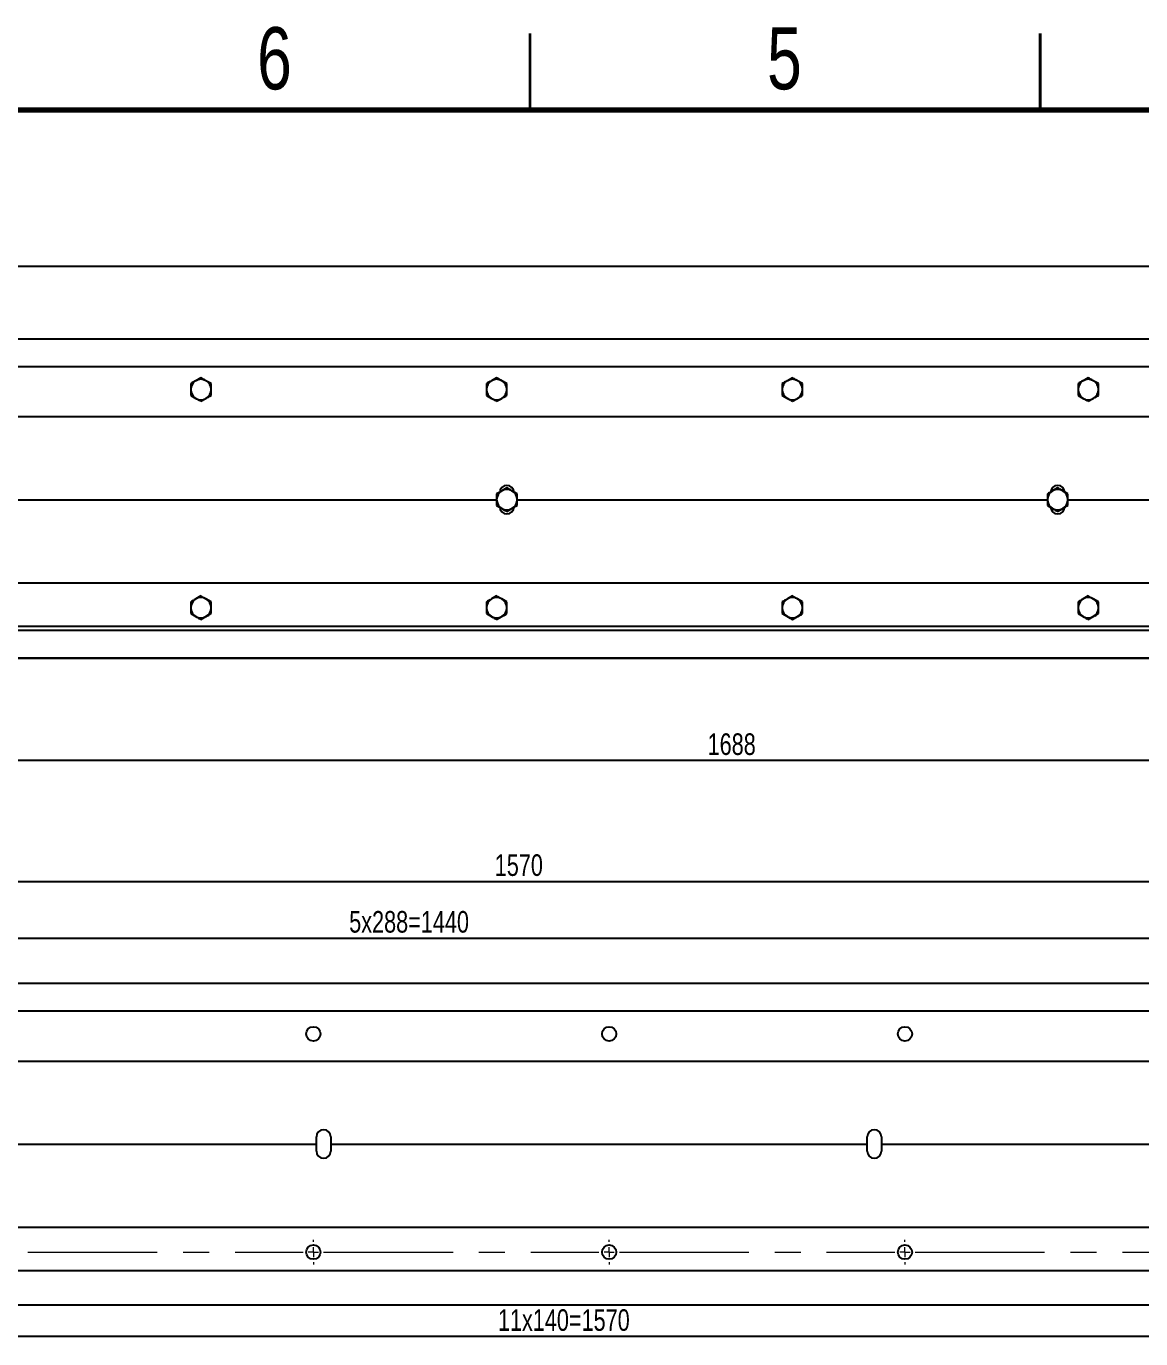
# Model space of a CAD drawing. Header units: millimetres. Extents: x -361 to 14022, y -1822 to 1455.
# Drawn here: x 3858.9 to 3968.2, y -169.1 to -40.4 of the extents above; entities that cross this region are included whole.
import ezdxf

# ---------------------------------------------------------------- set-up
doc = ezdxf.new("R2010")
doc.units = ezdxf.units.MM
doc.linetypes.add('CENTERX2', pattern=[20.32, 12.7, -2.54, 2.54, -2.54])
doc.styles.add('SLDTEXTSTYLE0', font='TXT', dxfattribs={"width": 0.75})
doc.dimstyles.new('SLDDIMSTYLE10', dxfattribs={"dimtxt": 2.116667, "dimasz": 1.5, "dimexe": 0, "dimexo": 0.0625, "dimgap": 0.529167, "dimtad": 1, "dimdec": 1, "dimlfac": 5, "dimrnd": 1e-09, "dimzin": 4, "dimdsep": 46, "dimtxsty": 'SLDTEXTSTYLE0', "dimsah": 1, "dimcen": 0.09, "dimadec": 0, "dimazin": 1, "dimtfac": 1, "dimtdec": 1, "dimtofl": 0, "dimtmove": 0, "dimatfit": 3, "dimfxl": 1, "dimfrac": 2, "dimtolj": 1, "dimtzin": 12, "dimarcsym": 0})

# ---------------------------------------------------------------- blocks, each defined once
blk = doc.blocks.new('*D157')
at = {"color": 0, "linetype": 'Continuous', "lineweight": -2, "transparency": 16777216}
for p, q in [((3786.02, -71.01), (3786.02, -63.93)), ((3787.52, -63.93), (4080.52, -63.93)), ((4082.02, -71.01), (4082.02, -63.93))]:
    blk.add_line(p, q, dxfattribs=at)
at = {"color": 0, "linetype": 'Continuous', "transparency": 16777216}
for points in [[(3787.52, -63.68), (3787.52, -64.18), (3786.02, -63.93)], [(4080.52, -63.68), (4080.52, -64.18), (4082.02, -63.93)]]:
    blk.add_solid(points, dxfattribs=at)
at = {"layer": 'Defpoints', "color": 0, "linetype": 'Continuous', "transparency": 16777216}
for p in [(4082.02, -63.93), (3786.02, -71.08), (4082.02, -71.08)]:
    blk.add_point(p, dxfattribs=at)
at = {"color": 0, "linetype": 'Continuous', "lineweight": 18, "transparency": 16777216, "insert": (4040.73, -61.29), "char_height": 2.117, "attachment_point": 2, "style": 'SLDTEXTSTYLE0'}
blk.add_mtext('\\A1;1570', dxfattribs=at)
blk = doc.blocks.new('*D159')
at = {"color": 0, "linetype": 'Continuous', "lineweight": -2, "transparency": 16777216}
for p, q in [((3775.62, -88.7), (3775.62, -112.39)), ((4092.42, -88.7), (4092.42, -112.39)), ((3777.12, -112.39), (4090.92, -112.39))]:
    blk.add_line(p, q, dxfattribs=at)
at = {"color": 0, "linetype": 'Continuous', "transparency": 16777216}
for points in [[(3777.12, -112.14), (3777.12, -112.64), (3775.62, -112.39)], [(4090.92, -112.14), (4090.92, -112.64), (4092.42, -112.39)]]:
    blk.add_solid(points, dxfattribs=at)
at = {"layer": 'Defpoints', "color": 0, "linetype": 'Continuous', "transparency": 16777216}
for p in [(3775.62, -88.63), (4092.42, -88.63), (4092.42, -112.39)]:
    blk.add_point(p, dxfattribs=at)
at = {"color": 0, "linetype": 'Continuous', "lineweight": 18, "transparency": 16777216, "insert": (3928.06, -109.75), "char_height": 2.117, "attachment_point": 2, "style": 'SLDTEXTSTYLE0'}
blk.add_mtext('\\A1;1688', dxfattribs=at)
blk = doc.blocks.new('*D160')
at = {"color": 0, "linetype": 'Continuous', "lineweight": -2, "transparency": 16777216}
for p, q in [((3768.04, -141.82), (3768.04, -124.26)), ((3769.54, -124.26), (4062.54, -124.26)), ((4064.04, -141.82), (4064.04, -124.26))]:
    blk.add_line(p, q, dxfattribs=at)
at = {"color": 0, "linetype": 'Continuous', "transparency": 16777216}
for points in [[(3769.54, -124.01), (3769.54, -124.51), (3768.04, -124.26)], [(4062.54, -124.01), (4062.54, -124.51), (4064.04, -124.26)]]:
    blk.add_solid(points, dxfattribs=at)
at = {"layer": 'Defpoints', "color": 0, "linetype": 'Continuous', "transparency": 16777216}
for p in [(4064.04, -124.26), (3768.04, -141.88), (4064.04, -141.88)]:
    blk.add_point(p, dxfattribs=at)
at = {"color": 0, "linetype": 'Continuous', "lineweight": 18, "transparency": 16777216, "insert": (3907.19, -121.61), "char_height": 2.117, "attachment_point": 2, "style": 'SLDTEXTSTYLE0'}
blk.add_mtext('\\A1;1570', dxfattribs=at)
blk = doc.blocks.new('*D161')
at = {"color": 0, "linetype": 'Continuous', "lineweight": -2, "transparency": 16777216}
for p, q in [((3771.04, -161.88), (3771.04, -168.86)), ((4061.04, -161.88), (4061.04, -168.86)), ((3772.54, -168.86), (4059.54, -168.86))]:
    blk.add_line(p, q, dxfattribs=at)
at = {"color": 0, "linetype": 'Continuous', "transparency": 16777216}
for points in [[(3772.54, -168.61), (3772.54, -169.11), (3771.04, -168.86)], [(4059.54, -168.61), (4059.54, -169.11), (4061.04, -168.86)]]:
    blk.add_solid(points, dxfattribs=at)
at = {"layer": 'Defpoints', "color": 0, "linetype": 'Continuous', "transparency": 16777216}
for p in [(3771.04, -161.82), (4061.04, -161.82), (4061.04, -168.86)]:
    blk.add_point(p, dxfattribs=at)
at = {"color": 0, "linetype": 'Continuous', "lineweight": 18, "transparency": 16777216, "insert": (3911.6, -166.22), "char_height": 2.1167, "attachment_point": 2, "style": 'SLDTEXTSTYLE0'}
blk.add_mtext('\\A1;11x140=1570', dxfattribs=at)
blk = doc.blocks.new('*D162')
at = {"color": 0, "linetype": 'Continuous', "lineweight": -2, "transparency": 16777216}
for p, q in [((3782.04, -149.26), (3782.04, -129.82)), ((3783.54, -129.82), (4048.54, -129.82)), ((4050.04, -149.26), (4050.04, -129.82))]:
    blk.add_line(p, q, dxfattribs=at)
at = {"color": 0, "linetype": 'Continuous', "transparency": 16777216}
for points in [[(3783.54, -129.57), (3783.54, -130.07), (3782.04, -129.82)], [(4048.54, -129.57), (4048.54, -130.07), (4050.04, -129.82)]]:
    blk.add_solid(points, dxfattribs=at)
at = {"layer": 'Defpoints', "color": 0, "linetype": 'Continuous', "transparency": 16777216}
for p in [(4050.04, -129.82), (3782.04, -149.32), (4050.04, -149.32)]:
    blk.add_point(p, dxfattribs=at)
at = {"color": 0, "linetype": 'Continuous', "lineweight": 18, "transparency": 16777216, "insert": (3896.43, -127.17), "char_height": 2.1167, "attachment_point": 2, "style": 'SLDTEXTSTYLE0'}
blk.add_mtext('\\A1;5x288=1440', dxfattribs=at)
blk = doc.blocks.new('SW_CENTERMARKSYMBOL_0')
at = {"color": 0, "linetype": 'CENTERX2', "lineweight": 0}
for p, q in [((-173, 0), (-146, 0)), ((-144, 0), (-117, 0)), ((-115, 0), (-88, 0)), ((-86, 0), (-59, 0))]:
    blk.add_line(p, q, dxfattribs=at)
at = {"color": 0, "linetype": 'Continuous', "lineweight": 0}
for p, q in [((-145, 0), (-145.5, 0)), ((-145, 1), (-145, 1.2)), ((-145, 0), (-145, 0.5)), ((-145, 0), (-145, -0.5)), ((-145, 0), (-144.5, 0)), ((-116, 0), (-116.5, 0)), ((-116, 1), (-116, 1.2)), ((-116, 0), (-116, 0.5)), ((-116, 0), (-116, -0.5)), ((-116, 0), (-115.5, 0)), ((-87, 0), (-87.5, 0)), ((-87, 1), (-87, 1.2)), ((-87, 0), (-87, 0.5)), ((-87, 0), (-87, -0.5)), ((-87, 0), (-86.5, 0)), ((-145, -1), (-145, -1.2)), ((-116, -1), (-116, -1.2)), ((-87, -1), (-87, -1.2))]:
    blk.add_line(p, q, dxfattribs=at)

msp = doc.modelspace()

# ---------------------------------------------------------------- linework, layer by layer
at = {"color": 7, "linetype": 'Continuous', "lineweight": 35}
for p, q in [((3908.293202, -48.616305), (3908.293202, -41.116305)), ((3958.293202, -41.116305), (3958.293202, -48.616305)), ((3958.293202, -48.616305), (3958.293202, -41.116305))]:
    msp.add_line(p, q, dxfattribs=at)
at = {"color": 7, "linetype": 'Continuous', "lineweight": 70}
msp.add_line((3758.293202, -48.616305), (4158.293202, -48.616305), dxfattribs=at)
at = {"color": 7, "linetype": 'Continuous', "lineweight": 25}
for p, q in [((3786.016991, -71.075814), (4082.016991, -71.075814)), ((3786.016991, -73.780407), (4082.016991, -73.780407)), ((3876.016991, -74.879296), (3875.516991, -75.167971)), ((3877.016991, -75.456646), (3876.516991, -75.167971)), ((3905.016991, -74.879296), (3904.516991, -75.167971)), ((3906.016991, -75.456646), (3905.516991, -75.167971)), ((3934.016991, -74.879296), (3933.516991, -75.167971)), ((3935.016991, -75.456646), (3934.516991, -75.167971)), ((3963.016991, -74.879296), (3962.516991, -75.167971)), ((3964.016991, -75.456646), (3963.516991, -75.167971)), ((3875.016991, -76.611347), (3875.516991, -76.900022)), ((3876.016991, -77.188697), (3876.516991, -76.900022)), ((3904.016991, -76.611347), (3904.516991, -76.900022)), ((3905.016991, -77.188697), (3905.516991, -76.900022)), ((3933.016991, -76.611347), (3933.516991, -76.900022)), ((3934.016991, -77.188697), (3934.516991, -76.900022)), ((3962.016991, -76.611347), (3962.516991, -76.900022)), ((3963.016991, -77.188697), (3963.516991, -76.900022)), ((3786.016991, -78.693058), (4082.016991, -78.693058)), ((3906.016991, -85.679296), (3905.516991, -85.967971)), ((3907.016991, -86.256646), (3906.516991, -85.967971)), ((3960.016991, -85.679296), (3959.516991, -85.967971)), ((3961.016991, -86.256646), (3960.516991, -85.967971)), ((3853.016991, -86.833996), (3905.016991, -86.833996)), ((3905.016991, -87.411347), (3905.516991, -87.700022)), ((3907.016991, -86.833996), (3959.016991, -86.833996)), ((3959.016991, -87.411347), (3959.516991, -87.700022)), ((3961.016991, -86.833996), (4013.016991, -86.833996)), ((3906.016991, -87.988697), (3906.516991, -87.700022)), ((3960.016991, -87.988697), (3960.516991, -87.700022)), ((3786.016991, -94.974935), (4082.016991, -94.974935)), ((3876.016991, -96.279296), (3875.516991, -96.567971)), ((3905.016991, -96.279296), (3904.516991, -96.567971)), ((3934.016991, -96.279296), (3933.516991, -96.567971)), ((3963.016991, -96.279296), (3962.516991, -96.567971)), ((3877.016991, -96.856646), (3876.516991, -96.567971)), ((3906.016991, -96.856646), (3905.516991, -96.567971)), ((3935.016991, -96.856646), (3934.516991, -96.567971)), ((3964.016991, -96.856646), (3963.516991, -96.567971)), ((3875.016991, -98.011347), (3875.516991, -98.300022)), ((3876.016991, -98.588697), (3876.516991, -98.300022)), ((3904.016991, -98.011347), (3904.516991, -98.300022)), ((3905.016991, -98.588697), (3905.516991, -98.300022)), ((3933.016991, -98.011347), (3933.516991, -98.300022)), ((3934.016991, -98.588697), (3934.516991, -98.300022)), ((3962.016991, -98.011347), (3962.516991, -98.300022)), ((3963.016991, -98.588697), (3963.516991, -98.300022)), ((3786.016991, -99.233996), (4082.016991, -99.233996)), ((3786.016991, -99.633996), (4082.016991, -99.633996)), ((3786.016991, -102.338589), (4082.016991, -102.338589)), ((3786.016991, -102.392179), (4082.016991, -102.392179)), ((3768.044908, -134.260618), (4064.044912, -134.260618)), ((3768.044908, -136.965239), (4064.044912, -136.965239)), ((3768.044908, -141.877806), (4064.044912, -141.877806)), ((3834.744913, -150.019133), (3887.344916, -150.019133)), ((3887.344916, -150.019133), (3887.344916, -149.318754)), ((3887.344916, -150.718748), (3887.344916, -150.019133)), ((3888.744909, -149.318754), (3888.744909, -150.019133)), ((3888.744909, -150.019133), (3888.744909, -150.718748)), ((3888.744909, -150.019133), (3941.344912, -150.019133)), ((3941.344912, -150.019133), (3941.344912, -149.318754)), ((3941.344912, -150.718748), (3941.344912, -150.019133)), ((3942.744906, -149.318754), (3942.744906, -150.019133)), ((3942.744906, -150.019133), (3942.744906, -150.718748)), ((3942.744906, -150.019133), (3995.344914, -150.019133)), ((3768.044908, -158.159697), (4064.044912, -158.159697)), ((3768.044908, -162.419188), (4064.044912, -162.419188)), ((3768.044908, -165.777647), (4064.044912, -165.777647))]:
    msp.add_line(p, q, dxfattribs=at)
for centre in [(3887.044912, -139.218978), (3916.044912, -139.218978), (3945.044912, -139.218978), (3887.044912, -160.618978), (3916.044912, -160.618978), (3945.044912, -160.618978)]:
    msp.add_circle(centre, 0.7, dxfattribs=at)
for centre, radius, start, end in [((3876.016991, -76.033996), 1, 120, 180), ((3876.016991, -76.033996), 1, 60, 120), ((3876.016991, -76.033996), 1, 0, 60), ((3905.016991, -76.033996), 1, 120, 180), ((3905.016991, -76.033996), 1, 60, 120), ((3905.016991, -76.033996), 1, 0, 60), ((3934.016991, -76.033996), 1, 120, 180), ((3934.016991, -76.033996), 1, 60, 120), ((3934.016991, -76.033996), 1, 0, 60), ((3963.016991, -76.033996), 1, 120, 180), ((3963.016991, -76.033996), 1, 60, 120), ((3963.016991, -76.033996), 1, 0, 60), ((3876.016991, -76.033996), 1, 180, 240), ((3876.016991, -76.033996), 1, 240, 300), ((3876.016991, -76.033996), 1, 300, 0), ((3905.016991, -76.033996), 1, 180, 240), ((3905.016991, -76.033996), 1, 240, 300), ((3905.016991, -76.033996), 1, 300, 0), ((3934.016991, -76.033996), 1, 180, 240), ((3934.016991, -76.033996), 1, 240, 300), ((3934.016991, -76.033996), 1, 300, 0), ((3963.016991, -76.033996), 1, 180, 240), ((3963.016991, -76.033996), 1, 240, 300), ((3963.016991, -76.033996), 1, 300, 0), ((3906.016991, -86.833996), 1, 120, 180), ((3906.016991, -86.133996), 0.7, 0, 180), ((3906.016991, -86.833996), 1, 60, 120), ((3906.016991, -86.833996), 1, 360, 60), ((3960.016991, -86.833996), 1, 120, 180), ((3960.016991, -86.133996), 0.7, 0, 180), ((3960.016991, -86.833996), 1, 60, 120), ((3960.016991, -86.833996), 1, 360, 60), ((3906.016991, -86.833996), 1, 180, 240), ((3906.016991, -86.833996), 1, 300, 360), ((3960.016991, -86.833996), 1, 180, 240), ((3960.016991, -86.833996), 1, 300, 360), ((3906.016991, -87.533996), 0.7, 180, 0), ((3906.016991, -86.833996), 1, 240, 300), ((3960.016991, -87.533996), 0.7, 180, 0), ((3960.016991, -86.833996), 1, 240, 300), ((3876.016991, -97.433996), 1, 60, 120), ((3905.016991, -97.433996), 1, 60, 120), ((3934.016991, -97.433996), 1, 60, 120), ((3963.016991, -97.433996), 1, 60, 120), ((3876.016991, -97.433996), 1, 120, 180), ((3876.016991, -97.433996), 1, 180, 240), ((3876.016991, -97.433996), 1, 0, 60), ((3876.016991, -97.433996), 1, 300, 0), ((3905.016991, -97.433996), 1, 120, 180), ((3905.016991, -97.433996), 1, 180, 240), ((3905.016991, -97.433996), 1, 0, 60), ((3905.016991, -97.433996), 1, 300, 0), ((3934.016991, -97.433996), 1, 120, 180), ((3934.016991, -97.433996), 1, 180, 240), ((3934.016991, -97.433996), 1, 0, 60), ((3934.016991, -97.433996), 1, 300, 0), ((3963.016991, -97.433996), 1, 120, 180), ((3963.016991, -97.433996), 1, 180, 240), ((3963.016991, -97.433996), 1, 0, 60), ((3963.016991, -97.433996), 1, 300, 0), ((3876.016991, -97.433996), 1, 240, 300), ((3905.016991, -97.433996), 1, 240, 300), ((3934.016991, -97.433996), 1, 240, 300), ((3963.016991, -97.433996), 1, 240, 300), ((3888.044912, -149.318978), 0.7, 0, 180), ((3942.044912, -149.318978), 0.7, 0, 180), ((3888.044912, -150.718978), 0.7, 180, 0), ((3942.044912, -150.718978), 0.7, 180, 0)]:
    msp.add_arc(centre, radius, start, end, dxfattribs=at)
for points, knots in [([(3875.516991, -75.167971), (3875.505138, -75.174814), (3875.336294, -75.272296), (3875.170835, -75.367824), (3875.016991, -75.456646)], [0, 0, 0, 0, 0.0702005767, 1, 1, 1, 1]), ([(3875.016991, -75.456646), (3875.016991, -75.496312), (3875.016991, -75.684303), (3875.016991, -75.879772), (3875.016991, -76.033996)], [0, 0, 0, 0, 0.2110007622, 1, 1, 1, 1]), ([(3876.516991, -75.167971), (3876.505138, -75.161128), (3876.336294, -75.063645), (3876.170835, -74.968118), (3876.016991, -74.879296)], [0, 0, 0, 0, 0.0702005767, 1, 1, 1, 1]), ([(3877.016991, -76.033996), (3877.016991, -75.879772), (3877.016991, -75.684303), (3877.016991, -75.496312), (3877.016991, -75.456646)], [0, 0, 0, 0, 0.7889992378, 1, 1, 1, 1]), ([(3904.516991, -75.167971), (3904.505138, -75.174814), (3904.336294, -75.272296), (3904.170835, -75.367824), (3904.016991, -75.456646)], [0, 0, 0, 0, 0.0702005767, 1, 1, 1, 1]), ([(3904.016991, -75.456646), (3904.016991, -75.496312), (3904.016991, -75.684303), (3904.016991, -75.879772), (3904.016991, -76.033996)], [0, 0, 0, 0, 0.2110007622, 1, 1, 1, 1]), ([(3905.516991, -75.167971), (3905.505138, -75.161128), (3905.336294, -75.063645), (3905.170835, -74.968118), (3905.016991, -74.879296)], [0, 0, 0, 0, 0.0702005767, 1, 1, 1, 1]), ([(3906.016991, -76.033996), (3906.016991, -75.879772), (3906.016991, -75.684303), (3906.016991, -75.496312), (3906.016991, -75.456646)], [0, 0, 0, 0, 0.7889992378, 1, 1, 1, 1]), ([(3933.516991, -75.167971), (3933.505138, -75.174814), (3933.336294, -75.272296), (3933.170835, -75.367824), (3933.016991, -75.456646)], [0, 0, 0, 0, 0.0702005767, 1, 1, 1, 1]), ([(3933.016991, -75.456646), (3933.016991, -75.496312), (3933.016991, -75.684303), (3933.016991, -75.879772), (3933.016991, -76.033996)], [0, 0, 0, 0, 0.2110007622, 1, 1, 1, 1]), ([(3934.516991, -75.167971), (3934.505138, -75.161128), (3934.336294, -75.063645), (3934.170835, -74.968118), (3934.016991, -74.879296)], [0, 0, 0, 0, 0.0702005767, 1, 1, 1, 1]), ([(3935.016991, -76.033996), (3935.016991, -75.879772), (3935.016991, -75.684303), (3935.016991, -75.496312), (3935.016991, -75.456646)], [0, 0, 0, 0, 0.7889992378, 1, 1, 1, 1]), ([(3962.516991, -75.167971), (3962.505138, -75.174814), (3962.336294, -75.272296), (3962.170835, -75.367824), (3962.016991, -75.456646)], [0, 0, 0, 0, 0.0702005767, 1, 1, 1, 1]), ([(3962.016991, -75.456646), (3962.016991, -75.496312), (3962.016991, -75.684303), (3962.016991, -75.879772), (3962.016991, -76.033996)], [0, 0, 0, 0, 0.2110007622, 1, 1, 1, 1]), ([(3963.516991, -75.167971), (3963.505138, -75.161128), (3963.336294, -75.063645), (3963.170835, -74.968118), (3963.016991, -74.879296)], [0, 0, 0, 0, 0.0702005767, 1, 1, 1, 1]), ([(3964.016991, -76.033996), (3964.016991, -75.879772), (3964.016991, -75.684303), (3964.016991, -75.496312), (3964.016991, -75.456646)], [0, 0, 0, 0, 0.7889992378, 1, 1, 1, 1]), ([(3875.016991, -76.033996), (3875.016991, -76.07929), (3875.016991, -76.274648), (3875.016991, -76.465072), (3875.016991, -76.611347)], [0, 0, 0, 0, 0.2318492728, 1, 1, 1, 1]), ([(3875.516991, -76.900022), (3875.528844, -76.906865), (3875.697688, -77.004347), (3875.863147, -77.099875), (3876.016991, -77.188697)], [0, 0, 0, 0, 0.0702005767, 1, 1, 1, 1]), ([(3876.516991, -76.900022), (3876.528844, -76.893178), (3876.697688, -76.795696), (3876.863147, -76.700168), (3877.016991, -76.611347)], [0, 0, 0, 0, 0.0702005767, 1, 1, 1, 1]), ([(3877.016991, -76.611347), (3877.016991, -76.465072), (3877.016991, -76.274648), (3877.016991, -76.07929), (3877.016991, -76.033996)], [0, 0, 0, 0, 0.7681507272, 1, 1, 1, 1]), ([(3904.016991, -76.033996), (3904.016991, -76.07929), (3904.016991, -76.274648), (3904.016991, -76.465072), (3904.016991, -76.611347)], [0, 0, 0, 0, 0.2318492728, 1, 1, 1, 1]), ([(3904.516991, -76.900022), (3904.528844, -76.906865), (3904.697688, -77.004347), (3904.863147, -77.099875), (3905.016991, -77.188697)], [0, 0, 0, 0, 0.0702005767, 1, 1, 1, 1]), ([(3905.516991, -76.900022), (3905.528844, -76.893178), (3905.697688, -76.795696), (3905.863147, -76.700168), (3906.016991, -76.611347)], [0, 0, 0, 0, 0.0702005767, 1, 1, 1, 1]), ([(3906.016991, -76.611347), (3906.016991, -76.465072), (3906.016991, -76.274648), (3906.016991, -76.07929), (3906.016991, -76.033996)], [0, 0, 0, 0, 0.7681507272, 1, 1, 1, 1]), ([(3933.016991, -76.033996), (3933.016991, -76.07929), (3933.016991, -76.274648), (3933.016991, -76.465072), (3933.016991, -76.611347)], [0, 0, 0, 0, 0.2318492728, 1, 1, 1, 1]), ([(3933.516991, -76.900022), (3933.528844, -76.906865), (3933.697688, -77.004347), (3933.863147, -77.099875), (3934.016991, -77.188697)], [0, 0, 0, 0, 0.0702005767, 1, 1, 1, 1]), ([(3934.516991, -76.900022), (3934.528844, -76.893178), (3934.697688, -76.795696), (3934.863147, -76.700168), (3935.016991, -76.611347)], [0, 0, 0, 0, 0.0702005767, 1, 1, 1, 1]), ([(3935.016991, -76.611347), (3935.016991, -76.465072), (3935.016991, -76.274648), (3935.016991, -76.07929), (3935.016991, -76.033996)], [0, 0, 0, 0, 0.7681507272, 1, 1, 1, 1]), ([(3962.016991, -76.033996), (3962.016991, -76.07929), (3962.016991, -76.274648), (3962.016991, -76.465072), (3962.016991, -76.611347)], [0, 0, 0, 0, 0.2318492728, 1, 1, 1, 1]), ([(3962.516991, -76.900022), (3962.528844, -76.906865), (3962.697688, -77.004347), (3962.863147, -77.099875), (3963.016991, -77.188697)], [0, 0, 0, 0, 0.0702005767, 1, 1, 1, 1]), ([(3963.516991, -76.900022), (3963.528844, -76.893178), (3963.697688, -76.795696), (3963.863147, -76.700168), (3964.016991, -76.611347)], [0, 0, 0, 0, 0.0702005767, 1, 1, 1, 1]), ([(3964.016991, -76.611347), (3964.016991, -76.465072), (3964.016991, -76.274648), (3964.016991, -76.07929), (3964.016991, -76.033996)], [0, 0, 0, 0, 0.7681507272, 1, 1, 1, 1]), ([(3905.516991, -85.967971), (3905.505138, -85.974814), (3905.336294, -86.072296), (3905.170835, -86.167824), (3905.016991, -86.256646)], [0, 0, 0, 0, 0.0702005767, 1, 1, 1, 1]), ([(3906.516991, -85.967971), (3906.505138, -85.961128), (3906.336294, -85.863645), (3906.170835, -85.768118), (3906.016991, -85.679296)], [0, 0, 0, 0, 0.07020057671, 1, 1, 1, 1]), ([(3959.516991, -85.967971), (3959.505138, -85.974814), (3959.336294, -86.072296), (3959.170835, -86.167824), (3959.016991, -86.256646)], [0, 0, 0, 0, 0.0702005767, 1, 1, 1, 1]), ([(3960.516991, -85.967971), (3960.505138, -85.961128), (3960.336294, -85.863645), (3960.170835, -85.768118), (3960.016991, -85.679296)], [0, 0, 0, 0, 0.07020057671, 1, 1, 1, 1]), ([(3905.016991, -86.256646), (3905.016991, -86.296312), (3905.016991, -86.484303), (3905.016991, -86.679772), (3905.016991, -86.833996)], [0, 0, 0, 0, 0.2110007622, 1, 1, 1, 1]), ([(3905.016991, -86.833996), (3905.016991, -86.87929), (3905.016991, -87.074648), (3905.016991, -87.265072), (3905.016991, -87.411347)], [0, 0, 0, 0, 0.2318492728, 1, 1, 1, 1]), ([(3906.516991, -87.700022), (3906.528844, -87.693178), (3906.697688, -87.595696), (3906.863147, -87.500168), (3907.016991, -87.411347)], [0, 0, 0, 0, 0.0702005767, 1, 1, 1, 1]), ([(3907.016991, -86.833996), (3907.016991, -86.679772), (3907.016991, -86.484303), (3907.016991, -86.296312), (3907.016991, -86.256646)], [0, 0, 0, 0, 0.7889992377, 1, 1, 1, 1]), ([(3907.016991, -87.411347), (3907.016991, -87.265072), (3907.016991, -87.074648), (3907.016991, -86.87929), (3907.016991, -86.833996)], [0, 0, 0, 0, 0.7681507276, 1, 1, 1, 1]), ([(3959.016991, -86.256646), (3959.016991, -86.296312), (3959.016991, -86.484303), (3959.016991, -86.679772), (3959.016991, -86.833996)], [0, 0, 0, 0, 0.2110007622, 1, 1, 1, 1]), ([(3959.016991, -86.833996), (3959.016991, -86.87929), (3959.016991, -87.074648), (3959.016991, -87.265072), (3959.016991, -87.411347)], [0, 0, 0, 0, 0.2318492728, 1, 1, 1, 1]), ([(3960.516991, -87.700022), (3960.528844, -87.693178), (3960.697688, -87.595696), (3960.863147, -87.500168), (3961.016991, -87.411347)], [0, 0, 0, 0, 0.0702005767, 1, 1, 1, 1]), ([(3961.016991, -86.833996), (3961.016991, -86.679772), (3961.016991, -86.484303), (3961.016991, -86.296312), (3961.016991, -86.256646)], [0, 0, 0, 0, 0.7889992377, 1, 1, 1, 1]), ([(3961.016991, -87.411347), (3961.016991, -87.265072), (3961.016991, -87.074648), (3961.016991, -86.87929), (3961.016991, -86.833996)], [0, 0, 0, 0, 0.7681507276, 1, 1, 1, 1]), ([(3905.516991, -87.700022), (3905.528844, -87.706865), (3905.697688, -87.804347), (3905.863147, -87.899875), (3906.016991, -87.988697)], [0, 0, 0, 0, 0.0702005767, 1, 1, 1, 1]), ([(3959.516991, -87.700022), (3959.528844, -87.706865), (3959.697688, -87.804347), (3959.863147, -87.899875), (3960.016991, -87.988697)], [0, 0, 0, 0, 0.0702005767, 1, 1, 1, 1]), ([(3876.516991, -96.567971), (3876.505138, -96.561128), (3876.336294, -96.463645), (3876.170835, -96.368118), (3876.016991, -96.279296)], [0, 0, 0, 0, 0.0702005767, 1, 1, 1, 1]), ([(3905.516991, -96.567971), (3905.505138, -96.561128), (3905.336294, -96.463645), (3905.170835, -96.368118), (3905.016991, -96.279296)], [0, 0, 0, 0, 0.0702005767, 1, 1, 1, 1]), ([(3934.516991, -96.567971), (3934.505138, -96.561128), (3934.336294, -96.463645), (3934.170835, -96.368118), (3934.016991, -96.279296)], [0, 0, 0, 0, 0.0702005767, 1, 1, 1, 1]), ([(3963.516991, -96.567971), (3963.505138, -96.561128), (3963.336294, -96.463645), (3963.170835, -96.368118), (3963.016991, -96.279296)], [0, 0, 0, 0, 0.0702005767, 1, 1, 1, 1]), ([(3875.516991, -96.567971), (3875.505138, -96.574814), (3875.336294, -96.672296), (3875.170835, -96.767824), (3875.016991, -96.856646)], [0, 0, 0, 0, 0.0702005767, 1, 1, 1, 1]), ([(3875.016991, -96.856646), (3875.016991, -96.896312), (3875.016991, -97.084303), (3875.016991, -97.279772), (3875.016991, -97.433996)], [0, 0, 0, 0, 0.21100076219, 1, 1, 1, 1]), ([(3875.016991, -97.433996), (3875.016991, -97.47929), (3875.016991, -97.674648), (3875.016991, -97.865072), (3875.016991, -98.011347)], [0, 0, 0, 0, 0.2318492728, 1, 1, 1, 1]), ([(3877.016991, -97.433996), (3877.016991, -97.279772), (3877.016991, -97.084303), (3877.016991, -96.896312), (3877.016991, -96.856646)], [0, 0, 0, 0, 0.7889992378, 1, 1, 1, 1]), ([(3877.016991, -98.011347), (3877.016991, -97.865072), (3877.016991, -97.674648), (3877.016991, -97.47929), (3877.016991, -97.433996)], [0, 0, 0, 0, 0.7681507272, 1, 1, 1, 1]), ([(3904.516991, -96.567971), (3904.505138, -96.574814), (3904.336294, -96.672296), (3904.170835, -96.767824), (3904.016991, -96.856646)], [0, 0, 0, 0, 0.0702005767, 1, 1, 1, 1]), ([(3904.016991, -96.856646), (3904.016991, -96.896312), (3904.016991, -97.084303), (3904.016991, -97.279772), (3904.016991, -97.433996)], [0, 0, 0, 0, 0.21100076219, 1, 1, 1, 1]), ([(3904.016991, -97.433996), (3904.016991, -97.47929), (3904.016991, -97.674648), (3904.016991, -97.865072), (3904.016991, -98.011347)], [0, 0, 0, 0, 0.2318492728, 1, 1, 1, 1]), ([(3906.016991, -97.433996), (3906.016991, -97.279772), (3906.016991, -97.084303), (3906.016991, -96.896312), (3906.016991, -96.856646)], [0, 0, 0, 0, 0.7889992378, 1, 1, 1, 1]), ([(3906.016991, -98.011347), (3906.016991, -97.865072), (3906.016991, -97.674648), (3906.016991, -97.47929), (3906.016991, -97.433996)], [0, 0, 0, 0, 0.7681507272, 1, 1, 1, 1]), ([(3933.516991, -96.567971), (3933.505138, -96.574814), (3933.336294, -96.672296), (3933.170835, -96.767824), (3933.016991, -96.856646)], [0, 0, 0, 0, 0.0702005767, 1, 1, 1, 1]), ([(3933.016991, -96.856646), (3933.016991, -96.896312), (3933.016991, -97.084303), (3933.016991, -97.279772), (3933.016991, -97.433996)], [0, 0, 0, 0, 0.21100076219, 1, 1, 1, 1]), ([(3933.016991, -97.433996), (3933.016991, -97.47929), (3933.016991, -97.674648), (3933.016991, -97.865072), (3933.016991, -98.011347)], [0, 0, 0, 0, 0.2318492728, 1, 1, 1, 1]), ([(3935.016991, -97.433996), (3935.016991, -97.279772), (3935.016991, -97.084303), (3935.016991, -96.896312), (3935.016991, -96.856646)], [0, 0, 0, 0, 0.7889992378, 1, 1, 1, 1]), ([(3935.016991, -98.011347), (3935.016991, -97.865072), (3935.016991, -97.674648), (3935.016991, -97.47929), (3935.016991, -97.433996)], [0, 0, 0, 0, 0.7681507272, 1, 1, 1, 1]), ([(3962.516991, -96.567971), (3962.505138, -96.574814), (3962.336294, -96.672296), (3962.170835, -96.767824), (3962.016991, -96.856646)], [0, 0, 0, 0, 0.0702005767, 1, 1, 1, 1]), ([(3962.016991, -96.856646), (3962.016991, -96.896312), (3962.016991, -97.084303), (3962.016991, -97.279772), (3962.016991, -97.433996)], [0, 0, 0, 0, 0.21100076219, 1, 1, 1, 1]), ([(3962.016991, -97.433996), (3962.016991, -97.47929), (3962.016991, -97.674648), (3962.016991, -97.865072), (3962.016991, -98.011347)], [0, 0, 0, 0, 0.2318492728, 1, 1, 1, 1]), ([(3964.016991, -97.433996), (3964.016991, -97.279772), (3964.016991, -97.084303), (3964.016991, -96.896312), (3964.016991, -96.856646)], [0, 0, 0, 0, 0.7889992378, 1, 1, 1, 1]), ([(3964.016991, -98.011347), (3964.016991, -97.865072), (3964.016991, -97.674648), (3964.016991, -97.47929), (3964.016991, -97.433996)], [0, 0, 0, 0, 0.7681507272, 1, 1, 1, 1]), ([(3875.516991, -98.300022), (3875.528844, -98.306865), (3875.697688, -98.404347), (3875.863147, -98.499875), (3876.016991, -98.588697)], [0, 0, 0, 0, 0.0702005767, 1, 1, 1, 1]), ([(3876.516991, -98.300022), (3876.528844, -98.293178), (3876.697688, -98.195696), (3876.863147, -98.100168), (3877.016991, -98.011347)], [0, 0, 0, 0, 0.0702005767, 1, 1, 1, 1]), ([(3904.516991, -98.300022), (3904.528844, -98.306865), (3904.697688, -98.404347), (3904.863147, -98.499875), (3905.016991, -98.588697)], [0, 0, 0, 0, 0.0702005767, 1, 1, 1, 1]), ([(3905.516991, -98.300022), (3905.528844, -98.293178), (3905.697688, -98.195696), (3905.863147, -98.100168), (3906.016991, -98.011347)], [0, 0, 0, 0, 0.0702005767, 1, 1, 1, 1]), ([(3933.516991, -98.300022), (3933.528844, -98.306865), (3933.697688, -98.404347), (3933.863147, -98.499875), (3934.016991, -98.588697)], [0, 0, 0, 0, 0.0702005767, 1, 1, 1, 1]), ([(3934.516991, -98.300022), (3934.528844, -98.293178), (3934.697688, -98.195696), (3934.863147, -98.100168), (3935.016991, -98.011347)], [0, 0, 0, 0, 0.0702005767, 1, 1, 1, 1]), ([(3962.516991, -98.300022), (3962.528844, -98.306865), (3962.697688, -98.404347), (3962.863147, -98.499875), (3963.016991, -98.588697)], [0, 0, 0, 0, 0.0702005767, 1, 1, 1, 1]), ([(3963.516991, -98.300022), (3963.528844, -98.293178), (3963.697688, -98.195696), (3963.863147, -98.100168), (3964.016991, -98.011347)], [0, 0, 0, 0, 0.0702005767, 1, 1, 1, 1])]:
    msp.add_open_spline(points, degree=3, knots=knots, dxfattribs=at)

# ---------------------------------------------------------------- block references
at = {"color": 7, "linetype": 'Continuous', "lineweight": 0}
msp.add_blockref('SW_CENTERMARKSYMBOL_0', (4032.044912, -160.618978), dxfattribs=at)

# ---------------------------------------------------------------- texts
at = {"color": 7, "linetype": 'Continuous', "lineweight": 0, "char_height": 6.096, "attachment_point": 2, "style": 'SLDTEXTSTYLE0'}
for s, insert in [('6', (3883.231818, -40.502615)), ('5', (3933.231818, -40.502615))]:
    msp.add_mtext(s, dxfattribs=dict(at, insert=insert))

# ---------------------------------------------------------------- dimensions: what is measured, and where the dimension line sits
at = {"color": 7, "linetype": 'Continuous', "lineweight": 18}
for base, p1, p2, text, picture, middle in [((4082.016991, -63.933696), (3786.016991, -71.075814), (4082.016991, -71.075814), '1570', '*D157', (4040.733881, -63.933696)), ((4092.416991, -112.392179), (3775.616991, -88.633996), (4092.416991, -88.633996), '1688', '*D159', (3928.060109, -112.392179)), ((4064.044912, -124.260796), (3768.044912, -141.878039), (4064.044912, -141.878039), '1570', '*D160', (3907.191082, -124.260796)), ((4050.044912, -129.820133), (3782.044912, -149.318978), (4050.044912, -149.318978), '5x288=1440', '*D162', (3896.427697, -129.820133)), ((4061.044912, -168.862282), (3771.044912, -161.818978), (4061.044912, -161.818978), '11x140=1570', '*D161', (3911.601653, -168.862282))]:
    dim = msp.add_linear_dim(base=base, p1=p1, p2=p2, text=text, dimstyle='SLDDIMSTYLE10', dxfattribs=at)
    dim.commit()
    dim.dimension.update_dxf_attribs({"geometry": picture, "text_midpoint": middle, "dimtype": 160})

doc.saveas('drawing.dxf')
